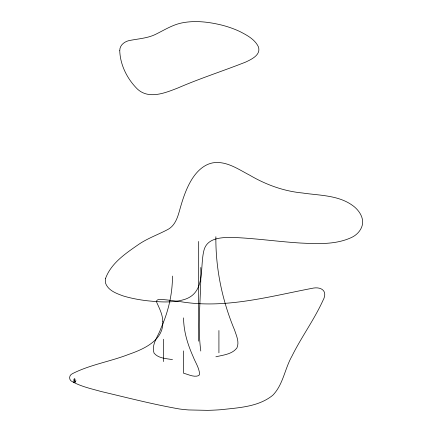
<?xml version="1.0" encoding="UTF-8"?>
<svg xmlns="http://www.w3.org/2000/svg" width="432" height="432" viewBox="0 0 432 432"><rect width="100%" height="100%" fill="white"/><g stroke="black" fill="none" stroke-linecap="round" stroke-linejoin="round"><path stroke-width="0.65" d="M200.794 267.489C201.415 295.369 197.1 323.195 200.794 351.022M74.439 380.635L74.461 380.219M172.476 276.086C172.481 294.035 168.307 311.812 160.974 328.158C158.414 336.166 151.011 344.407 154.073 353.165C158.522 358.457 166.185 358.506 172.476 359.618M74.488 380.727L74.585 380.214M73.737 380.738L73.861 380.408M75.476 381.645L75.411 381.758A7.727 4.46 0 0 0 75.314 381.926A3.564 2.057 0 0 0 75.238 382.082L75.082 382.358M74.968 379.199L74.887 379.258A1.75 1.01 0 0 1 74.698 379.334L74.606 379.366M73.705 381.985L73.98 381.872A0.686 0.394 0 0 0 74.083 381.586M74.963 382.412L74.882 382.433A1.118 0.648 0 0 1 74.115 382.439L73.435 382.271A0.821 0.47 0 0 1 73.289 382.223L73.278 382.131A1.382 0.799 0 0 1 73.494 382.055L73.645 382.007M75.281 381.386L75.146 381.418A1.825 1.053 0 0 1 74.574 381.505L74.228 381.467M215.87 356.805C223.139 355.007 231.995 354.375 236.903 347.971C239.576 342.058 236.396 335.702 234.565 330.026C222.21 300.532 215.573 268.731 215.87 236.709M75.6 380.074L75.935 380.722M74.979 379.129L74.871 379.026A0.589 0.34 0 0 0 74.293 378.902M183.573 317.882C183.643 331.317 187.661 344.358 193.099 356.535C195.286 362.351 199.222 367.799 199.584 374.139L198.817 375.597C193.801 377.584 188.438 374.393 183.573 373.253L183.573 350.914M218.921 330.507L218.921 352.841M198.688 241.45L198.688 341.161M163.339 339.233L163.339 361.568M74.131 378.967A0.653 0.378 0 0 1 74.266 378.913M73.894 379.555A1.264 0.729 0 0 1 73.748 379.328M75.595 381.413A1.701 0.983 0 0 1 75.476 381.607M162.815 321.775C163.604 340.562 143.413 349.283 128.542 354.445C110.273 361.552 90.466 364.603 72.889 373.437C68.715 374.927 68.359 380.306 72.711 381.872C81.529 386.662 91.476 388.795 101.061 391.495C127.013 397.607 152.885 404.33 179.15 408.937A86.119 49.723 0 0 0 188.676 409.946L207.533 410.346A154.003 88.911 0 0 0 220.822 409.714C238.518 407.705 258.379 406.993 272.792 395.248C283.241 384.529 284.758 368.653 292.021 356.011C301.39 337.068 314.069 319.918 322.855 300.677C328.374 290.795 321.03 286.135 311.65 288.419C268.288 296.752 224.343 309.199 179.825 301.547C173.097 300.888 166.406 299.506 159.629 299.489C157.918 299.268 155.752 300.505 156.746 302.449C159.516 308.61 162.767 314.831 162.815 321.775M105.565 278.397L105.484 282.965C108.054 290.509 116.321 293.431 123.152 295.92C130.723 298.226 138.51 299.673 146.351 300.672C159.262 301.979 172.735 303.269 185.301 299.192C206.275 291.875 199.395 266.144 204.196 249.458C207.938 237.222 223.187 237.335 233.604 237.47C256.003 238.383 278.224 241.661 300.591 243.043C317.574 243.826 335.583 244.841 351.416 237.535C358.9 234.176 364.873 225.817 361.897 217.474A49.205 28.409 0 0 0 354.316 206.788C339.763 195.005 319.982 195.61 302.395 192.98C283.721 191.203 265.88 184.685 249.761 175.219C238.329 169.301 226.395 160.655 212.814 162.848C203.143 164.695 195.939 172.368 191.128 180.533C185.544 190.042 182.272 200.653 179.356 211.221C177.466 217.949 174.911 225.299 168.561 229.073C158.917 234.349 148.376 237.908 139.18 244.058C126.122 253.125 111.278 262.84 105.565 278.397M119.756 50.722C120.199 65.119 127.402 79.25 137.603 89.246C149.164 99.711 165.488 92.767 177.941 87.961C200.119 78.322 223.182 70.967 245.641 62.089C251.467 59.341 261.263 54.842 258.379 46.78C254.848 39.355 247.072 35.251 240.073 31.644A77.776 44.906 0 0 0 231.271 28.004A79.915 46.138 0 0 0 221.735 25.099C208.607 21.897 194.713 20.207 181.359 23.031C172.346 24.98 164.462 29.932 156.308 33.988C148.532 38.038 139.682 38.626 131.209 40.192C125.626 40.802 119.653 44.464 119.756 50.722"/></g></svg>
